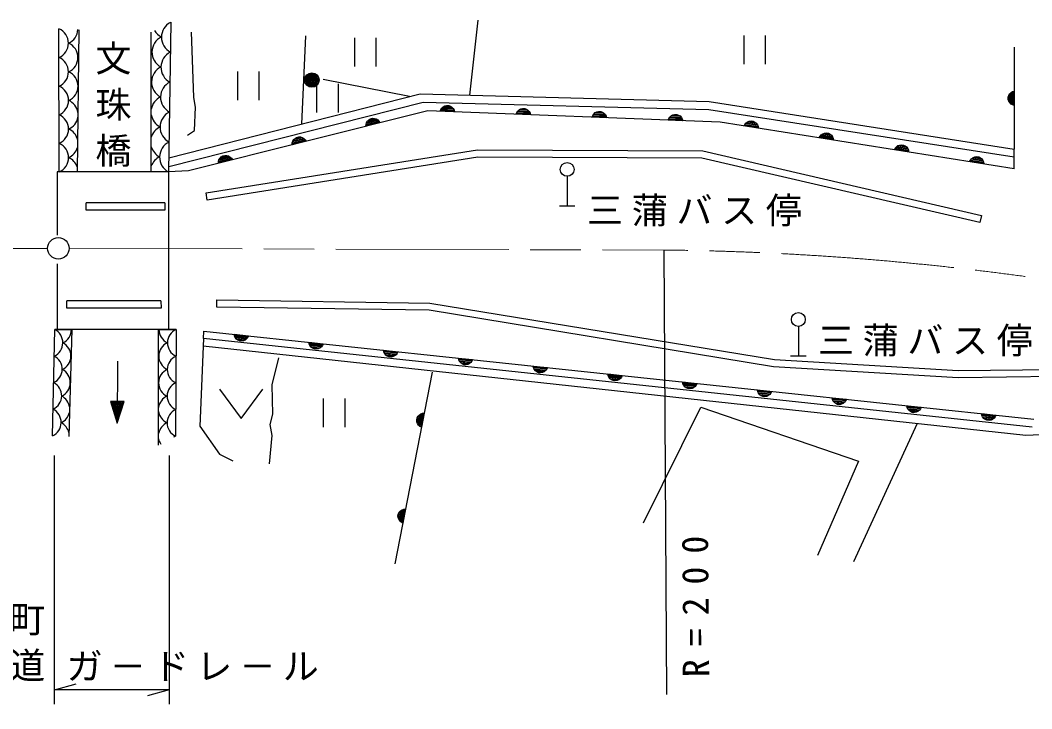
# Model space of a CAD drawing. Units: millimetres, scale not verified. Extents: x 40000 to 680000, y 20000 to 380000.
# Drawn here: x 373953 to 444143, y 258500 to 306285 of the extents above; entities that cross this region are included whole.
import ezdxf

# ---------------------------------------------------------------- set-up
doc = ezdxf.new("R2010")
doc.units = ezdxf.units.MM
doc.header["$LTSCALE"] = 1000
doc.linetypes.add('CHAIN', pattern=[18.5, 12, -1.5, 3.5, -1.5])
for name, color, linetype, lineweight in [('M-BGD', 7, 'Continuous', 25), ('M-BMK', 2, 'CHAIN', 13), ('M-BMK-HTXT', 7, 'Continuous', 13), ('M-BMK-OTRS', 5, 'Continuous', 25), ('M-BMK-SRVR', 3, 'Continuous', 25), ('M-STR-STR1', 1, 'Continuous', 25), ('M-STR-STR3', 7, 'Continuous', 25), ('M-STR-STRC', 7, 'Continuous', 25)]:
    doc.layers.add(name, color=color, linetype=linetype, lineweight=lineweight)
doc.layers.add('M-STR-HTXT', color=7, linetype='Continuous')
doc.styles.add('@ＭＳ ゴシック', font='')
doc.styles.add('@ＭＳ 明朝', font='')
doc.styles.add('ＭＳ ゴシック', font='')
doc.styles.get('@ＭＳ ゴシック').set_extended_font_data('@MS Gothic')
doc.styles.get('@ＭＳ 明朝').set_extended_font_data('@MS Mincho')
doc.styles.get('ＭＳ ゴシック').set_extended_font_data('MS Gothic')

msp = doc.modelspace()

# ---------------------------------------------------------------- linework, layer by layer
at = {"layer": 'M-BGD'}
for p, q in [((384407, 306152), (384250, 295753)), ((405157, 301087), (405729, 306285)), ((376653, 295753), (376640, 305686)), ((378021, 305629), (377906, 295753)), ((383049, 295753), (383049, 305462)), ((385953, 302245), (385837, 305467)), ((393493, 299081), (393779, 305203)), ((397139, 305068), (397139, 303068)), ((398659, 303068), (398659, 305068)), ((424156, 305229), (424156, 303229)), ((425676, 303229), (425676, 305229)), ((442930, 304410), (442930, 297326)), ((389024, 302738), (389024, 300738)), ((390544, 300738), (390544, 302738)), ((385999, 300933), (385953, 302245)), ((394513, 301880), (394513, 299880)), ((400966, 300988), (394985, 302180)), ((396033, 299880), (396033, 301880)), ((442551, 301068), (442610, 301168)), ((442610, 301168), (442710, 301268)), ((442630, 301168), (442631, 300568)), ((442691, 300508), (442691, 301228)), ((442710, 301268), (442810, 301328)), ((442750, 301288), (442751, 300448)), ((442810, 301328), (442930, 301368)), ((442810, 300428), (442810, 301308)), ((442871, 301328), (442870, 300408)), ((442930, 301368), (442930, 300368)), ((386114, 300242), (385999, 300933)), ((442510, 300788), (442511, 300948)), ((442551, 300668), (442510, 300788)), ((442511, 300948), (442551, 301068)), ((442611, 300568), (442551, 300668)), ((442571, 300668), (442570, 301068)), ((442711, 300468), (442611, 300568)), ((442811, 300408), (442711, 300468)), ((386044, 298641), (386114, 300242)), ((442930, 300368), (442811, 300408)), ((385565, 298310), (386044, 298641)), ((442930, 296789), (442930, 297326)), ((377906, 295753), (376653, 295753)), ((384250, 295753), (383049, 295753)), ((418609, 290336), (418809, 259483)), ((376192, 277442), (376348, 284827)), ((376348, 284827), (377545, 284827)), ((377545, 284827), (377315, 277385)), ((383554, 276784), (383554, 284827)), ((383554, 284827), (384772, 284827)), ((384772, 284827), (384734, 277417)), ((386674, 284203), (386410, 278120)), ((380710, 282629), (380679, 278328)), ((391867, 282863), (391418, 280975)), ((402540, 281854), (399941, 268558)), ((391418, 280975), (391463, 278951)), ((387777, 280692), (389277, 278652)), ((389277, 278652), (390777, 280692)), ((381170, 279824), (380210, 279831)), ((380210, 279831), (380679, 278328)), ((381079, 279765), (380299, 279770)), ((380299, 279770), (380680, 278508)), ((380989, 279705), (380389, 279710)), ((380389, 279710), (380681, 278688)), ((380898, 279646), (380478, 279649)), ((380478, 279649), (380683, 278868)), ((380808, 279587), (380568, 279589)), ((380568, 279589), (380684, 279048)), ((380717, 279527), (380657, 279528)), ((380657, 279528), (380686, 279288)), ((380679, 278328), (381170, 279824)), ((380680, 278508), (381079, 279765)), ((380681, 278688), (380989, 279705)), ((380683, 278868), (380898, 279646)), ((380684, 279048), (380808, 279587)), ((380686, 279288), (380717, 279527)), ((394970, 280038), (394970, 278037)), ((396490, 278037), (396490, 280038)), ((417192, 271404), (421191, 279432)), ((421191, 279432), (432125, 275691)), ((391463, 278951), (391283, 278232)), ((401462, 278532), (401493, 278689)), ((401493, 278689), (401555, 278799)), ((401498, 278402), (401575, 278795)), ((401653, 278882), (401538, 278293)), ((401555, 278799), (401633, 278886)), ((401585, 278222), (401723, 278929)), ((401794, 278976), (401633, 278152)), ((401633, 278886), (401751, 278965)), ((401688, 278121), (401856, 278985)), ((401919, 278993), (401743, 278090)), ((401751, 278965), (401860, 279004)), ((401986, 279021), (401794, 278039)), ((401860, 279004), (401986, 279021)), ((386410, 278120), (387776, 276178)), ((391283, 278232), (391418, 277468)), ((401479, 278406), (401462, 278532)), ((401518, 278297), (401479, 278406)), ((401597, 278179), (401518, 278297)), ((401684, 278101), (401597, 278179)), ((401794, 278039), (401684, 278101)), ((436200, 278303), (431782, 268690)), ((391418, 277468), (391238, 275490)), ((376329, 258819), (376329, 276072)), ((384291, 276072), (384291, 258819)), ((387776, 276178), (388710, 275711)), ((432125, 275691), (429276, 269131)), ((400620, 272345), (400443, 271442)), ((400451, 272317), (400561, 272356)), ((400686, 272372), (400495, 271391)), ((400561, 272356), (400686, 272372)), ((400163, 271884), (400194, 272041)), ((400179, 271758), (400163, 271884)), ((400219, 271649), (400179, 271758)), ((400194, 272041), (400256, 272151)), ((400199, 271754), (400276, 272147)), ((400298, 271531), (400219, 271649)), ((400354, 272234), (400238, 271645)), ((400256, 272151), (400334, 272237)), ((400286, 271574), (400424, 272281)), ((400494, 272328), (400333, 271504)), ((400334, 272237), (400451, 272317)), ((400388, 271473), (400557, 272336)), ((400384, 271453), (400298, 271531)), ((400495, 271391), (400384, 271453)), ((376329, 259819), (377829, 260239)), ((384291, 259819), (376329, 259819)), ((384291, 259819), (382791, 259399))]:
    msp.add_line(p, q, dxfattribs=at)
for radius in [500, 440, 380, 320, 260, 200, 140, 80, 20]:
    msp.add_circle((394193, 302131), radius, dxfattribs=at)
for centre, radius, start, end in [((384916, 305104), 1165, 117.97314, 242.34566), ((376221, 304693), 1078, 292.99487, 67.16016), ((376878, 305687), 1078, 292.99487, 357.06931), ((384292, 306154), 1165, 209.58562, 242.34566), ((376881, 303700), 1078, 292.99487, 67.16016), ((384261, 304074), 1165, 115.93121, 242.34566), ((384885, 303024), 1165, 115.93121, 242.34566), ((376224, 302706), 1078, 292.99487, 67.16016), ((376884, 301713), 1078, 292.99487, 67.16016), ((384229, 301994), 1165, 115.93121, 242.34566), ((384853, 300945), 1165, 115.93121, 242.34566), ((376227, 300719), 1078, 292.99487, 67.16016), ((376886, 299727), 1078, 8.20258, 67.16016), ((384198, 299914), 1165, 115.93121, 170.6059), ((376229, 298732), 1078, 292.99487, 67.16016), ((384198, 299914), 1165, 189.3941, 242.34566), ((384822, 298865), 1165, 115.93121, 242.34566), ((376886, 299727), 1078, 292.99487, 350.46213), ((376889, 297740), 1078, 14.73505, 67.16016), ((384167, 297834), 1165, 115.93121, 163.68762), ((376232, 296746), 1078, 292.99487, 67.16016), ((384791, 296785), 1165, 115.93121, 242.34566), ((376889, 297740), 1078, 292.99487, 343.92966), ((384167, 297834), 1165, 196.31238, 242.34566), ((376892, 295753), 1078, 19.25967, 67.16016), ((384135, 295755), 1165, 115.93121, 158.89154), ((375883, 283913), 1025, 294.52567, 63.06772), ((376482, 284824), 1025, 294.52567, 0.15855), ((384589, 284828), 1015, 180.05304, 245.51485), ((385183, 283899), 1015, 113.89737, 245.51485), ((376444, 282978), 1025, 294.52567, 63.06772), ((384579, 282975), 1015, 113.89737, 245.51485), ((375845, 282067), 1025, 294.52567, 63.06772), ((385174, 282046), 1015, 113.89737, 245.51485), ((376405, 281132), 1025, 294.52567, 63.06772), ((384570, 281123), 1015, 113.89737, 245.51485), ((375806, 280221), 1025, 294.52567, 63.06772), ((385164, 280194), 1015, 113.89737, 245.51485), ((376366, 279286), 1025, 9.07336, 63.06772), ((384560, 279270), 1015, 113.89737, 172.15646), ((375767, 278375), 1025, 294.52567, 63.06772), ((376366, 279286), 1025, 294.52567, 347.38371), ((384560, 279270), 1015, 187.84354, 245.51485), ((385155, 278341), 1015, 113.89737, 245.51485), ((376327, 277439), 1025, 13.5899, 63.06772), ((384551, 277418), 1015, 113.89737, 168.89813), ((385145, 276489), 1015, 113.89737, 122.53735), ((384551, 277418), 1015, 191.10187, 213.15813)]:
    msp.add_arc(centre, radius, start, end, dxfattribs=at)
at = {"layer": 'M-BMK'}
for p, q in [((375849, 290450), (277128, 290086)), ((377349, 290451), (418609, 290336))]:
    msp.add_line(p, q, dxfattribs=at)
msp.add_arc((416566, 90347), 200000, 73.03859, 89.41448, dxfattribs=at)
at = {"layer": 'M-BMK-OTRS'}
for p, q in [((384265, 296726), (401716, 301180)), ((401716, 301180), (421754, 300639)), ((421754, 300639), (442930, 297326)), ((386652, 283694), (443732, 277483)), ((443732, 277483), (460093, 278253))]:
    msp.add_line(p, q, dxfattribs=at)
at = {"layer": 'M-BMK-SRVR'}
msp.add_circle((376599, 290453), 750, dxfattribs=at)
at = {"layer": 'M-STR-STR1'}
for p, q in [((384250, 295753), (376527, 295753)), ((376527, 295753), (376527, 291374)), ((384250, 295753), (384250, 284827)), ((376527, 289370), (376527, 284827)), ((384772, 284827), (376348, 284827))]:
    msp.add_line(p, q, dxfattribs=at)
at = {"layer": 'M-STR-STR3'}
for p, q in [((401918, 300574), (384256, 296112)), ((421724, 300066), (401918, 300574)), ((402232, 300004), (385625, 295837)), ((422517, 299211), (402232, 300004)), ((403092, 299970), (403137, 300089)), ((404092, 299931), (403092, 299970)), ((404054, 299993), (403135, 300029)), ((403137, 300089), (403201, 300186)), ((403157, 300088), (404036, 300054)), ((404019, 300114), (403179, 300147)), ((403201, 300186), (403305, 300282)), ((403242, 300205), (403961, 300177)), ((403904, 300239), (403304, 300262)), ((403305, 300282), (403407, 300338)), ((403406, 300318), (403806, 300303)), ((403407, 300338), (403529, 300374)), ((403529, 300374), (403688, 300367)), ((403688, 300367), (403807, 300323)), ((403807, 300323), (403904, 300259)), ((403904, 300259), (404000, 300155)), ((404000, 300155), (404056, 300053)), ((404056, 300053), (404092, 299931)), ((408369, 299764), (408414, 299882)), ((409369, 299725), (408369, 299764)), ((409331, 299787), (408412, 299822)), ((408414, 299882), (408478, 299980)), ((408434, 299882), (409313, 299847)), ((409296, 299908), (408456, 299941)), ((408478, 299980), (408582, 300076)), ((408519, 299998), (409238, 299970)), ((409180, 300032), (408581, 300056)), ((408582, 300076), (408684, 300132)), ((408683, 300112), (409083, 300096)), ((408684, 300132), (408805, 300167)), ((408805, 300167), (408965, 300161)), ((408965, 300161), (409084, 300116)), ((409084, 300116), (409181, 300052)), ((409181, 300052), (409277, 299949)), ((409277, 299949), (409333, 299846)), ((409333, 299846), (409369, 299725)), ((413691, 299676), (413755, 299774)), ((414573, 299702), (413733, 299734)), ((413755, 299774), (413859, 299870)), ((413795, 299792), (414515, 299764)), ((414457, 299826), (413858, 299850)), ((413859, 299870), (413961, 299926)), ((413960, 299906), (414360, 299890)), ((413961, 299926), (414082, 299961)), ((414082, 299961), (414242, 299955)), ((414242, 299955), (414361, 299910)), ((414361, 299910), (414458, 299846)), ((414458, 299846), (414554, 299742)), ((414554, 299742), (414610, 299640)), ((419135, 299663), (419238, 299719)), ((419238, 299719), (419359, 299754)), ((419359, 299754), (419519, 299748)), ((419519, 299748), (419637, 299704)), ((442930, 296789), (421724, 300066)), ((398915, 299172), (397945, 298928)), ((397945, 298928), (397955, 299055)), ((397955, 299055), (397988, 299166)), ((398862, 299220), (397969, 298996)), ((397974, 299059), (398828, 299273)), ((398794, 299327), (397979, 299122)), ((397988, 299166), (398061, 299287)), ((398022, 299195), (398721, 299370)), ((398061, 299287), (398143, 299370)), ((398648, 299414), (398066, 299268)), ((398143, 299370), (398250, 299438)), ((398148, 299351), (398536, 299448)), ((398250, 299438), (398405, 299477)), ((398405, 299477), (398532, 299467)), ((398532, 299467), (398643, 299434)), ((398643, 299434), (398764, 299361)), ((398764, 299361), (398847, 299278)), ((398847, 299278), (398915, 299172)), ((413646, 299558), (413691, 299676)), ((414645, 299519), (413646, 299558)), ((414608, 299580), (413688, 299616)), ((413711, 299675), (414590, 299641)), ((414610, 299640), (414645, 299519)), ((418923, 299351), (418968, 299470)), ((419922, 299312), (418923, 299351)), ((419885, 299374), (418965, 299410)), ((418968, 299470), (419032, 299567)), ((418988, 299469), (419867, 299434)), ((419849, 299495), (419010, 299528)), ((419032, 299567), (419135, 299663)), ((419072, 299586), (419792, 299558)), ((419734, 299620), (419135, 299643)), ((419237, 299699), (419637, 299684)), ((419637, 299704), (419735, 299640)), ((419735, 299640), (419831, 299536)), ((419831, 299536), (419887, 299434)), ((419887, 299434), (419922, 299312)), ((442931, 295981), (422517, 299211)), ((424181, 298948), (424239, 299060)), ((424239, 299060), (424314, 299149)), ((424259, 299057), (425128, 298919)), ((425117, 298981), (424288, 299113)), ((424314, 299149), (424428, 299232)), ((424356, 299163), (425067, 299050)), ((425018, 299119), (424425, 299213)), ((424428, 299232), (424536, 299276)), ((424533, 299256), (424928, 299194)), ((424536, 299276), (424661, 299297)), ((424661, 299297), (424819, 299272)), ((424819, 299272), (424931, 299213)), ((424931, 299213), (425021, 299139)), ((425021, 299139), (425104, 299024)), ((425104, 299024), (425148, 298916)), ((425168, 298791), (424181, 298948)), ((425138, 298857), (424229, 299001)), ((425148, 298916), (425168, 298791)), ((429455, 298234), (429530, 298324)), ((429530, 298324), (429644, 298407)), ((429572, 298337), (430284, 298225)), ((430234, 298293), (429641, 298387)), ((429644, 298407), (429752, 298451)), ((429749, 298431), (430144, 298368)), ((429752, 298451), (429877, 298471)), ((429877, 298471), (430035, 298446)), ((430035, 298446), (430147, 298388)), ((430147, 298388), (430237, 298313)), ((430237, 298313), (430320, 298199)), ((393793, 297887), (392823, 297643)), ((392823, 297643), (392832, 297769)), ((392832, 297769), (392866, 297881)), ((393739, 297935), (392847, 297711)), ((392852, 297774), (393705, 297988)), ((393671, 298042), (392857, 297837)), ((392866, 297881), (392939, 298002)), ((392900, 297910), (393599, 298085)), ((392939, 298002), (393021, 298085)), ((393526, 298129), (392944, 297983)), ((393021, 298085), (393128, 298153)), ((393026, 298065), (393414, 298163)), ((393128, 298153), (393283, 298192)), ((393283, 298192), (393409, 298182)), ((393409, 298182), (393521, 298148)), ((393521, 298148), (393642, 298076)), ((393642, 298076), (393725, 297993)), ((393725, 297993), (393793, 297887)), ((429397, 298122), (429455, 298234)), ((430384, 297966), (429397, 298122)), ((430354, 298031), (429445, 298175)), ((429475, 298231), (430344, 298094)), ((430333, 298156), (429504, 298288)), ((430320, 298199), (430364, 298091)), ((430364, 298091), (430384, 297966)), ((434860, 297582), (434968, 297625)), ((434968, 297625), (435093, 297646)), ((435093, 297646), (435251, 297621)), ((435251, 297621), (435363, 297563)), ((386856, 294300), (405672, 297293)), ((388006, 296868), (388161, 296906)), ((388161, 296906), (388287, 296897)), ((405672, 297293), (421318, 297220)), ((421318, 297220), (440648, 292740)), ((434613, 297297), (434671, 297409)), ((435600, 297141), (434613, 297297)), ((435570, 297206), (434662, 297350)), ((434671, 297409), (434746, 297499)), ((434691, 297406), (435560, 297269)), ((435549, 297331), (434720, 297462)), ((434746, 297499), (434860, 297582)), ((434788, 297512), (435500, 297400)), ((435450, 297468), (434857, 297562)), ((434965, 297606), (435360, 297543)), ((435363, 297563), (435453, 297488)), ((435453, 297488), (435536, 297374)), ((435536, 297374), (435580, 297265)), ((435580, 297265), (435600, 297141)), ((405711, 296792), (386934, 293807)), ((388671, 296601), (387701, 296358)), ((387701, 296358), (387710, 296484)), ((387710, 296484), (387744, 296596)), ((388617, 296650), (387725, 296426)), ((387730, 296489), (388583, 296703)), ((388549, 296756), (387735, 296552)), ((387744, 296596), (387817, 296717)), ((387778, 296625), (388476, 296800)), ((387817, 296717), (387899, 296800)), ((388404, 296844), (387822, 296698)), ((387899, 296800), (388006, 296868)), ((387904, 296780), (388292, 296877)), ((388287, 296897), (388399, 296863)), ((388399, 296863), (388520, 296790)), ((388520, 296790), (388603, 296708)), ((388603, 296708), (388671, 296601)), ((421259, 296721), (405711, 296792)), ((440536, 292253), (421259, 296721)), ((439829, 296472), (439887, 296584)), ((440816, 296315), (439829, 296472)), ((440786, 296381), (439878, 296525)), ((439887, 296584), (439962, 296673)), ((439907, 296581), (440776, 296443)), ((440765, 296506), (439936, 296637)), ((439962, 296673), (440076, 296756)), ((440004, 296687), (440716, 296574)), ((440666, 296643), (440073, 296737)), ((440076, 296756), (440184, 296800)), ((440181, 296780), (440576, 296718)), ((440184, 296800), (440309, 296821)), ((440309, 296821), (440467, 296796)), ((440467, 296796), (440579, 296737)), ((440579, 296737), (440669, 296663)), ((440669, 296663), (440752, 296548)), ((440752, 296548), (440796, 296440)), ((440796, 296440), (440816, 296315)), ((442931, 295981), (442930, 296789)), ((385625, 295837), (384250, 295753)), ((386934, 293807), (386856, 294300)), ((378523, 293101), (378526, 293601)), ((383990, 293601), (378526, 293601)), ((383990, 293601), (383987, 293101)), ((383987, 293101), (378523, 293101)), ((440648, 292740), (440536, 292253)), ((383721, 286810), (377193, 286810)), ((377194, 286310), (377193, 286810)), ((383721, 286810), (383722, 286310)), ((387586, 286379), (387594, 286879)), ((402340, 286155), (387586, 286379)), ((387594, 286879), (402384, 286654)), ((402384, 286654), (426287, 282735)), ((383722, 286310), (377194, 286310)), ((426232, 282238), (402340, 286155)), ((386674, 284203), (386696, 284713)), ((386696, 284713), (444276, 278599)), ((388820, 284367), (388793, 284490)), ((388793, 284490), (389787, 284385)), ((388869, 284261), (388820, 284367)), ((388826, 284426), (389741, 284329)), ((389715, 284272), (388840, 284365)), ((388853, 284303), (389688, 284214)), ((389787, 284385), (389735, 284269)), ((444166, 278046), (386674, 284203)), ((388958, 284151), (388869, 284261)), ((389622, 284161), (388906, 284237)), ((389051, 284081), (388958, 284151)), ((388960, 284171), (389556, 284107)), ((389166, 284028), (389051, 284081)), ((389451, 284058), (389053, 284101)), ((389325, 284011), (389166, 284028)), ((389449, 284038), (389325, 284011)), ((389554, 284088), (389449, 284038)), ((389664, 284176), (389554, 284088)), ((389735, 284269), (389664, 284176)), ((394006, 283816), (393979, 283939)), ((393979, 283939), (394974, 283834)), ((394055, 283710), (394006, 283816)), ((394013, 283876), (394928, 283778)), ((394901, 283721), (394026, 283814)), ((394040, 283752), (394875, 283663)), ((394144, 283600), (394055, 283710)), ((394809, 283610), (394093, 283686)), ((394237, 283530), (394144, 283600)), ((394146, 283620), (394743, 283557)), ((394851, 283626), (394741, 283537)), ((394921, 283719), (394851, 283626)), ((394974, 283834), (394921, 283719)), ((394353, 283477), (394237, 283530)), ((394637, 283507), (394239, 283550)), ((394512, 283460), (394353, 283477)), ((394635, 283488), (394512, 283460)), ((394741, 283537), (394635, 283488)), ((399193, 283265), (399166, 283389)), ((399166, 283389), (400160, 283283)), ((399242, 283159), (399193, 283265)), ((399199, 283325), (400114, 283228)), ((400088, 283170), (399213, 283263)), ((399226, 283201), (400062, 283113)), ((399331, 283049), (399242, 283159)), ((399996, 283059), (399280, 283135)), ((399424, 282979), (399331, 283049)), ((399333, 283069), (399930, 283006)), ((399539, 282927), (399424, 282979)), ((399824, 282957), (399426, 282999)), ((399698, 282910), (399539, 282927)), ((399822, 282937), (399698, 282910)), ((399928, 282986), (399822, 282937)), ((400038, 283075), (399928, 282986)), ((400108, 283168), (400038, 283075)), ((400160, 283283), (400108, 283168)), ((404380, 282714), (404353, 282838)), ((404353, 282838), (405347, 282732)), ((404429, 282609), (404380, 282714)), ((404386, 282774), (405301, 282677)), ((405274, 282619), (404400, 282712)), ((404413, 282650), (405248, 282562)), ((404518, 282499), (404429, 282609)), ((405182, 282508), (404466, 282585)), ((404611, 282428), (404518, 282499)), ((404520, 282519), (405116, 282455)), ((404726, 282376), (404611, 282428)), ((405010, 282406), (404613, 282448)), ((404885, 282359), (404726, 282376)), ((405008, 282386), (404885, 282359)), ((405114, 282435), (405008, 282386)), ((405224, 282524), (405114, 282435)), ((405294, 282617), (405224, 282524)), ((405347, 282732), (405294, 282617)), ((409566, 282164), (409539, 282287)), ((409539, 282287), (410534, 282182)), ((409573, 282223), (410487, 282126)), ((410534, 282182), (410481, 282067)), ((439035, 281469), (426232, 282238)), ((426287, 282735), (439047, 281969)), ((409615, 282058), (409566, 282164)), ((410461, 282069), (409586, 282162)), ((409600, 282100), (410435, 282011)), ((409704, 281948), (409615, 282058)), ((410369, 281958), (409653, 282034)), ((409797, 281878), (409704, 281948)), ((409706, 281968), (410303, 281904)), ((409912, 281825), (409797, 281878)), ((410197, 281855), (409799, 281897)), ((410072, 281808), (409912, 281825)), ((410195, 281835), (410072, 281808)), ((410301, 281885), (410195, 281835)), ((410411, 281973), (410301, 281885)), ((410481, 282067), (410411, 281973)), ((414753, 281613), (414726, 281736)), ((414726, 281736), (415720, 281631)), ((414802, 281507), (414753, 281613)), ((414759, 281672), (415674, 281575)), ((415648, 281518), (414773, 281611)), ((414786, 281549), (415622, 281460)), ((414891, 281397), (414802, 281507)), ((415556, 281407), (414840, 281483)), ((415668, 281516), (415598, 281423)), ((415720, 281631), (415668, 281516)), ((452024, 281630), (439035, 281469)), ((439047, 281969), (452018, 282130)), ((414984, 281327), (414891, 281397)), ((414893, 281417), (415490, 281354)), ((415099, 281274), (414984, 281327)), ((415384, 281305), (414986, 281347)), ((415258, 281258), (415099, 281274)), ((415382, 281285), (415258, 281258)), ((415488, 281334), (415382, 281285)), ((415598, 281423), (415488, 281334)), ((419939, 281062), (419912, 281186)), ((419912, 281186), (420907, 281080)), ((419989, 280956), (419939, 281062)), ((419946, 281122), (420861, 281025)), ((420834, 280967), (419959, 281060)), ((419973, 280998), (420808, 280910)), ((420078, 280846), (419989, 280956)), ((420742, 280856), (420026, 280932)), ((420171, 280776), (420078, 280846)), ((420080, 280866), (420676, 280803)), ((420286, 280724), (420171, 280776)), ((420570, 280754), (420173, 280796)), ((420674, 280783), (420568, 280734)), ((420784, 280872), (420674, 280783)), ((420854, 280965), (420784, 280872)), ((420907, 281080), (420854, 280965)), ((420445, 280707), (420286, 280724)), ((420568, 280734), (420445, 280707)), ((425126, 280511), (425099, 280635)), ((425099, 280635), (426093, 280529)), ((425175, 280406), (425126, 280511)), ((425132, 280571), (426047, 280474)), ((426021, 280416), (425146, 280509)), ((425160, 280448), (425995, 280359)), ((425264, 280296), (425175, 280406)), ((425929, 280306), (425213, 280382)), ((425357, 280225), (425264, 280296)), ((425266, 280315), (425863, 280252)), ((425472, 280173), (425357, 280225)), ((425757, 280203), (425359, 280245)), ((425631, 280156), (425472, 280173)), ((425755, 280183), (425631, 280156)), ((425861, 280232), (425755, 280183)), ((425971, 280321), (425861, 280232)), ((426041, 280414), (425971, 280321)), ((426093, 280529), (426041, 280414)), ((430313, 279961), (430286, 280084)), ((430286, 280084), (431280, 279979)), ((430362, 279855), (430313, 279961)), ((430319, 280020), (431234, 279923)), ((431208, 279866), (430333, 279959)), ((430346, 279897), (431181, 279808)), ((430451, 279745), (430362, 279855)), ((431116, 279755), (430400, 279831)), ((430544, 279675), (430451, 279745)), ((430453, 279765), (431050, 279701)), ((430659, 279622), (430544, 279675)), ((430944, 279652), (430546, 279695)), ((430818, 279605), (430659, 279622)), ((430942, 279632), (430818, 279605)), ((431047, 279682), (430942, 279632)), ((431157, 279770), (431047, 279682)), ((431228, 279863), (431157, 279770)), ((431280, 279979), (431228, 279863)), ((435499, 279410), (435472, 279533)), ((435472, 279533), (436467, 279428)), ((435549, 279304), (435499, 279410)), ((435506, 279470), (436421, 279372)), ((436394, 279315), (435519, 279408)), ((436467, 279428), (436414, 279313)), ((435533, 279346), (436368, 279257)), ((435637, 279194), (435549, 279304)), ((436302, 279204), (435586, 279280)), ((435731, 279124), (435637, 279194)), ((435639, 279214), (436236, 279151)), ((435846, 279072), (435731, 279124)), ((436130, 279102), (435733, 279144)), ((436005, 279055), (435846, 279072)), ((436128, 279082), (436005, 279055)), ((436234, 279131), (436128, 279082)), ((436344, 279220), (436234, 279131)), ((436414, 279313), (436344, 279220)), ((440686, 278859), (440659, 278983)), ((440659, 278983), (441653, 278877)), ((440735, 278753), (440686, 278859)), ((440692, 278919), (441607, 278822)), ((441581, 278764), (440706, 278857)), ((440719, 278795), (441555, 278707)), ((440824, 278643), (440735, 278753)), ((441489, 278653), (440773, 278729)), ((440826, 278663), (441423, 278600)), ((441531, 278669), (441421, 278580)), ((441601, 278762), (441531, 278669)), ((441653, 278877), (441601, 278762)), ((440917, 278573), (440824, 278643)), ((441032, 278521), (440917, 278573)), ((441317, 278551), (440919, 278593)), ((441191, 278504), (441032, 278521)), ((441315, 278531), (441191, 278504)), ((441421, 278580), (441315, 278531))]:
    msp.add_line(p, q, dxfattribs=at)
at = {"layer": 'M-STR-STRC'}
for p, q in [((411906, 295454), (411906, 293414)), ((411366, 293414), (412446, 293414)), ((427946, 285039), (427946, 282999)), ((427406, 282999), (428486, 282999))]:
    msp.add_line(p, q, dxfattribs=at)
for centre in [(411906, 295934), (427946, 285519)]:
    msp.add_circle(centre, 480, dxfattribs=at)

# ---------------------------------------------------------------- texts
at = {"layer": 'M-BMK-HTXT', "char_height": 1833, "attachment_point": 7, "rotation": 270}
for s, insert, style in [('\\T1.28;文珠橋', (379248, 304914), '@ＭＳ 明朝'), ('\\T1.28;町道\u3000中塚小山田西線', (373251, 265991), '@ＭＳ ゴシック')]:
    msp.add_mtext(s, dxfattribs=dict(at, insert=insert, style=style))
at = {"layer": 'M-STR-HTXT', "char_height": 1833, "attachment_point": 7, "style": 'ＭＳ ゴシック'}
for s, insert in [('\\T1.24;三蒲バス停', (413287, 291975)), ('\\T1.24;三蒲バス停', (429307, 282948)), ('\\T1.2;ガ－ドレ－ル', (377168, 260426))]:
    msp.add_mtext(s, dxfattribs=dict(at, insert=insert))
at = {"layer": 'M-STR-HTXT', "insert": (421792, 260694), "char_height": 1833, "attachment_point": 7, "rotation": 90.5, "style": 'ＭＳ ゴシック'}
msp.add_mtext('\\T1.72;R=200', dxfattribs=at)

doc.saveas('drawing.dxf')
